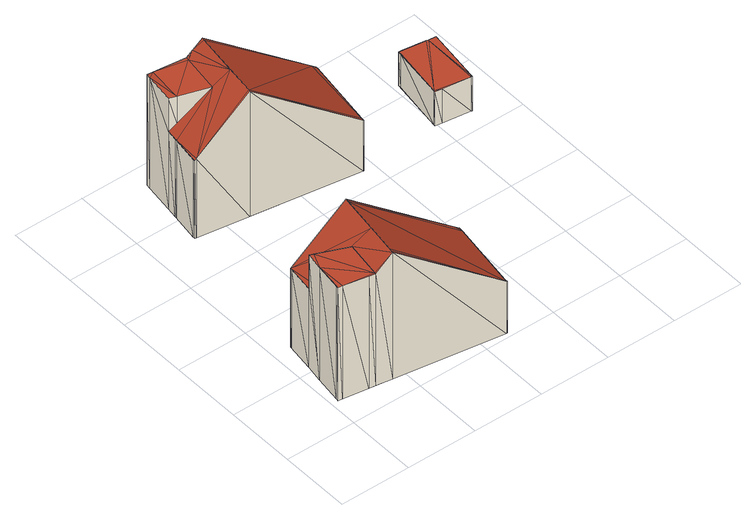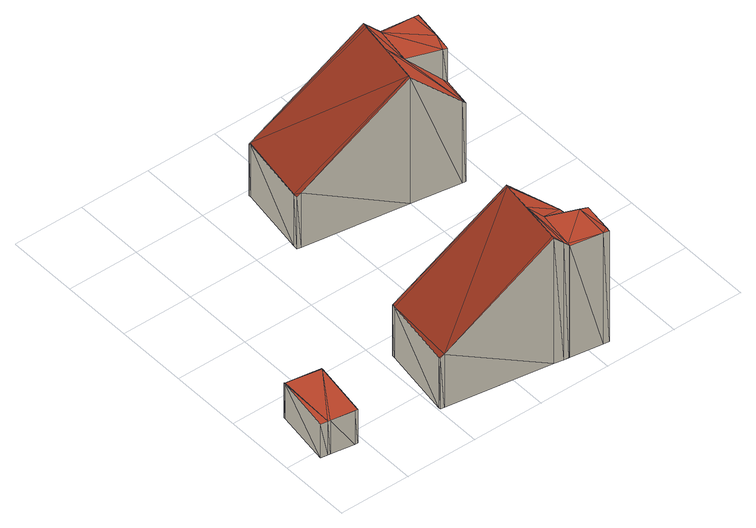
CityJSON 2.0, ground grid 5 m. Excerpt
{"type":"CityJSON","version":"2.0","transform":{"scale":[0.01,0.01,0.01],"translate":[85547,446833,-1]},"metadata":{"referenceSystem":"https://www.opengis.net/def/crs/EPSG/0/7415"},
"CityObjects":{
"building1":{"type":"Building","attributes":{"dak_type":"slanted","data_area":53.08,"data_coverage":0.86,"geconstateerd":false,"gid":11568535,"h_dak_50p":7.52,"h_dak_70p":8.55,"h_dak_max":9.96,"h_dak_min":3.84,"h_maaiveld":-0.277,"kas_warenhuis":false,"lod11_replace":false,"ondergronds_type":"above ground","oorspronkelijkbouwjaar":2006,"pw_actueel":"yes","pw_bron":"ahn3","reconstructie_methode":"tudelft3d-geoflow","reconstruction_skipped":false,"rmse_lod12":2.12,"rmse_lod13":2.14,"rmse_lod22":0.0311,"rn":1,"status":"Pand in gebruik","t_run":61.61,"val3dity_codes_lod12":"[]","val3dity_codes_lod13":"[]","val3dity_codes_lod22":"[]"},"children":["building1-1"]},
"building1-1":{"type":"BuildingPart","parents":["building1"],"geometry":[{"type":"Solid","lod":"2.2","boundaries":[[[[0,1,2]],[[3,4,5]],[[5,6,7]],[[7,8,9]],[[9,10,11]],[[11,12,13]],[[13,14,15]],[[15,16,0]],[[0,2,17]],[[17,3,5]],[[5,7,9]],[[9,11,13]],[[13,15,0]],[[0,17,5]],[[5,9,13]],[[13,0,5]],[[2,18,19]],[[19,17,2]],[[10,20,21]],[[21,11,10]],[[15,22,23]],[[23,16,15]],[[16,23,24]],[[24,0,16]],[[9,25,20]],[[20,10,9]],[[0,24,26]],[[26,1,0]],[[5,27,28]],[[28,6,5]],[[6,28,29]],[[29,7,6]],[[17,19,30]],[[30,3,17]],[[8,31,25]],[[25,9,8]],[[14,32,22]],[[22,15,14]],[[33,34,35]],[[35,36,33]],[[12,37,34]],[[33,13,12]],[[12,34,33]],[[36,35,38]],[[11,21,37]],[[37,12,11]],[[4,39,27]],[[27,5,4]],[[3,30,39]],[[39,4,3]],[[1,26,18]],[[18,2,1]],[[7,29,31]],[[31,8,7]],[[40,41,38]],[[41,40,29]],[[13,33,32]],[[32,14,13]],[[27,39,30]],[[19,18,26]],[[26,24,42]],[[42,43,44]],[[45,28,27]],[[27,30,19]],[[19,26,42]],[[44,45,27]],[[27,19,42]],[[42,44,27]],[[25,31,29]],[[40,38,35]],[[35,34,37]],[[37,21,20]],[[25,29,40]],[[40,35,37]],[[37,20,25]],[[25,40,37]],[[41,29,28]],[[45,44,43]],[[43,42,24]],[[24,23,22]],[[22,32,33]],[[38,41,28]],[[28,45,43]],[[43,24,22]],[[22,33,36]],[[38,28,43]],[[22,36,38]],[[38,43,22]]]],"semantics":{"surfaces":[{"type":"GroundSurface"},{"type":"WallSurface","on_footprint_edge":true},{"type":"WallSurface","on_footprint_edge":false},{"type":"RoofSurface","solar-potential":1174409.6,"solar-potential_unit":"Wh/m^2/year"},{"type":"RoofSurface","solar-potential":1175751.63,"solar-potential_unit":"Wh/m^2/year"},{"type":"RoofSurface","solar-potential":1176794.29,"solar-potential_unit":"Wh/m^2/year"},{"type":"RoofSurface"},{"type":"RoofSurface","solar-potential":1178633.19,"solar-potential_unit":"Wh/m^2/year"},{"type":"RoofSurface","solar-potential":1175703.15,"solar-potential_unit":"Wh/m^2/year"},{"type":"RoofSurface","solar-potential":1175871.61,"solar-potential_unit":"Wh/m^2/year"},{"type":"RoofSurface","solar-potential":1178772.54,"solar-potential_unit":"Wh/m^2/year"},{"type":"RoofSurface","solar-potential":1177624.32,"solar-potential_unit":"Wh/m^2/year"},{"type":"RoofSurface","solar-potential":1177482.69,"solar-potential_unit":"Wh/m^2/year"},{"type":"RoofSurface","solar-potential":1263322.53,"solar-potential_unit":"Wh/m^2/year"},{"type":"RoofSurface","solar-potential":1263527.95,"solar-potential_unit":"Wh/m^2/year"},{"type":"RoofSurface","solar-potential":1267271.34,"solar-potential_unit":"Wh/m^2/year"},{"type":"RoofSurface","solar-potential":1263303.26,"solar-potential_unit":"Wh/m^2/year"},{"type":"RoofSurface","solar-potential":1263132.12,"solar-potential_unit":"Wh/m^2/year"},{"type":"RoofSurface","solar-potential":1263067.29,"solar-potential_unit":"Wh/m^2/year"},{"type":"RoofSurface","solar-potential":942008.3,"solar-potential_unit":"Wh/m^2/year"},{"type":"RoofSurface","solar-potential":938797.49,"solar-potential_unit":"Wh/m^2/year"},{"type":"RoofSurface","solar-potential":938282.13,"solar-potential_unit":"Wh/m^2/year"},{"type":"RoofSurface","solar-potential":938561.6,"solar-potential_unit":"Wh/m^2/year"},{"type":"RoofSurface","solar-potential":938738.67,"solar-potential_unit":"Wh/m^2/year"},{"type":"RoofSurface","solar-potential":938271.86,"solar-potential_unit":"Wh/m^2/year"},{"type":"RoofSurface","solar-potential":937986.48,"solar-potential_unit":"Wh/m^2/year"}],"values":[[0,0,0,0,0,0,0,0,0,0,0,0,0,0,0,0,1,1,1,1,1,1,1,1,1,1,1,1,1,1,1,1,1,1,1,1,1,1,2,2,1,1,1,2,1,1,1,1,1,1,1,1,1,1,2,2,1,1,3,4,5,6,7,8,9,10,11,12,6,13,14,6,15,16,17,18,19,6,6,6,6,20,6,21,22,23,24,25]]}}]},
"building2":{"type":"Building","attributes":{"dak_type":"slanted","data_area":52.32,"data_coverage":0.847,"geconstateerd":false,"gid":11568534,"h_dak_50p":7.52,"h_dak_70p":8.53,"h_dak_max":9.66,"h_dak_min":3.82,"h_maaiveld":-0.204,"kas_warenhuis":false,"lod11_replace":false,"ondergronds_type":"above ground","oorspronkelijkbouwjaar":2006,"pw_actueel":"yes","pw_bron":"ahn3","reconstructie_methode":"tudelft3d-geoflow","reconstruction_skipped":false,"rmse_lod12":2.12,"rmse_lod13":2.39,"rmse_lod22":0.0448,"rn":1,"status":"Pand in gebruik","t_run":61.12,"val3dity_codes_lod12":"[]","val3dity_codes_lod13":"[]","val3dity_codes_lod22":"[]"},"children":["building2-1"]},
"building2-1":{"type":"BuildingPart","parents":["building2"],"geometry":[{"type":"Solid","lod":"2.2","boundaries":[[[[46,47,48]],[[49,50,51]],[[52,53,54]],[[54,55,56]],[[56,57,58]],[[59,60,61]],[[61,62,63]],[[63,64,65]],[[65,46,48]],[[49,51,66]],[[66,52,54]],[[54,56,58]],[[58,59,61]],[[61,63,65]],[[65,48,49]],[[49,66,54]],[[54,58,61]],[[61,65,49]],[[49,54,61]],[[57,67,68]],[[68,58,57]],[[56,69,67]],[[67,57,56]],[[47,70,71]],[[71,48,47]],[[46,72,70]],[[70,47,46]],[[73,74,75]],[[75,62,61]],[[61,73,75]],[[62,75,76]],[[76,63,62]],[[60,77,73]],[[73,61,60]],[[50,78,79]],[[79,51,50]],[[48,71,80]],[[80,49,48]],[[63,76,81]],[[81,64,63]],[[53,82,83]],[[83,54,53]],[[51,79,84]],[[84,66,51]],[[64,81,85]],[[85,65,64]],[[86,87,74]],[[74,73,86]],[[59,88,77]],[[77,60,59]],[[55,89,69]],[[69,56,55]],[[52,90,82]],[[82,53,52]],[[54,83,89]],[[89,55,54]],[[49,80,78]],[[78,50,49]],[[58,68,88]],[[88,59,58]],[[87,86,91]],[[66,84,90]],[[90,52,66]],[[65,85,72]],[[72,46,65]],[[70,72,85]],[[91,86,73]],[[73,77,88]],[[88,68,67]],[[69,89,92]],[[93,94,95]],[[95,80,71]],[[71,70,85]],[[91,73,88]],[[88,67,69]],[[69,92,93]],[[93,95,71]],[[71,85,96]],[[91,88,69]],[[93,71,96]],[[91,69,93]],[[93,96,91]],[[94,93,92]],[[92,89,83]],[[83,82,90]],[[84,79,78]],[[78,80,95]],[[95,94,92]],[[92,83,90]],[[90,84,78]],[[78,95,92]],[[92,90,78]],[[87,91,96]],[[96,85,81]],[[81,76,75]],[[75,74,87]],[[87,96,81]],[[81,75,87]]]],"semantics":{"surfaces":[{"type":"GroundSurface"},{"type":"WallSurface","on_footprint_edge":true},{"type":"WallSurface","on_footprint_edge":false},{"type":"RoofSurface"},{"type":"RoofSurface","solar-potential":942772.65,"solar-potential_unit":"Wh/m^2/year"},{"type":"RoofSurface","solar-potential":946212.68,"solar-potential_unit":"Wh/m^2/year"},{"type":"RoofSurface","solar-potential":945121.07,"solar-potential_unit":"Wh/m^2/year"},{"type":"RoofSurface","solar-potential":944298.37,"solar-potential_unit":"Wh/m^2/year"},{"type":"RoofSurface","solar-potential":945777.91,"solar-potential_unit":"Wh/m^2/year"},{"type":"RoofSurface","solar-potential":945680.58,"solar-potential_unit":"Wh/m^2/year"},{"type":"RoofSurface","solar-potential":941509.7,"solar-potential_unit":"Wh/m^2/year"},{"type":"RoofSurface","solar-potential":945091.21,"solar-potential_unit":"Wh/m^2/year"},{"type":"RoofSurface","solar-potential":945507.7,"solar-potential_unit":"Wh/m^2/year"},{"type":"RoofSurface","solar-potential":945566.39,"solar-potential_unit":"Wh/m^2/year"},{"type":"RoofSurface","solar-potential":945487.42,"solar-potential_unit":"Wh/m^2/year"},{"type":"RoofSurface","solar-potential":1179160.61,"solar-potential_unit":"Wh/m^2/year"},{"type":"RoofSurface","solar-potential":1177539.12,"solar-potential_unit":"Wh/m^2/year"},{"type":"RoofSurface","solar-potential":1180603.03,"solar-potential_unit":"Wh/m^2/year"},{"type":"RoofSurface","solar-potential":1176832.38,"solar-potential_unit":"Wh/m^2/year"},{"type":"RoofSurface","solar-potential":1177625,"solar-potential_unit":"Wh/m^2/year"},{"type":"RoofSurface","solar-potential":1178586.39,"solar-potential_unit":"Wh/m^2/year"},{"type":"RoofSurface","solar-potential":1178732.53,"solar-potential_unit":"Wh/m^2/year"},{"type":"RoofSurface","solar-potential":1178292.17,"solar-potential_unit":"Wh/m^2/year"},{"type":"RoofSurface","solar-potential":1261619.81,"solar-potential_unit":"Wh/m^2/year"},{"type":"RoofSurface","solar-potential":1258131.31,"solar-potential_unit":"Wh/m^2/year"},{"type":"RoofSurface","solar-potential":1264465.74,"solar-potential_unit":"Wh/m^2/year"},{"type":"RoofSurface","solar-potential":1261593.53,"solar-potential_unit":"Wh/m^2/year"},{"type":"RoofSurface","solar-potential":1261855.59,"solar-potential_unit":"Wh/m^2/year"},{"type":"RoofSurface","solar-potential":1261721.52,"solar-potential_unit":"Wh/m^2/year"}],"values":[[0,0,0,0,0,0,0,0,0,0,0,0,0,0,0,0,0,0,0,1,1,1,1,1,1,1,1,1,1,1,1,1,1,1,1,1,1,1,1,1,1,1,1,1,1,1,2,2,1,1,1,1,1,1,1,1,1,1,1,1,2,1,1,1,1,3,3,3,3,4,3,5,3,6,7,8,9,10,11,12,13,14,3,15,16,17,18,3,19,20,21,22,23,24,25,26,27,28]]}}]},
"building3":{"type":"Building","attributes":{"dak_type":"horizontal","data_area":7.59,"data_coverage":0.733,"geconstateerd":false,"gid":11568532,"h_dak_50p":2.39,"h_dak_70p":2.4,"h_dak_max":2.5,"h_dak_min":2.31,"h_maaiveld":-0.285,"kas_warenhuis":false,"lod11_replace":false,"ondergronds_type":"above ground","oorspronkelijkbouwjaar":2006,"pw_actueel":"yes","pw_bron":"ahn3","reconstructie_methode":"tudelft3d-geoflow","reconstruction_skipped":false,"rmse_lod12":0.0214,"rmse_lod13":0.023,"rmse_lod22":0.0155,"rn":1,"status":"Pand in gebruik","t_run":38.03,"val3dity_codes_lod12":"[]","val3dity_codes_lod13":"[]","val3dity_codes_lod22":"[]"},"children":["building3-1"]},
"building3-1":{"type":"BuildingPart","parents":["building3"],"geometry":[{"type":"Solid","lod":"2.2","boundaries":[[[[97,98,99]],[[100,101,102]],[[103,104,105]],[[105,106,107]],[[107,108,97]],[[97,99,100]],[[100,102,103]],[[103,105,107]],[[107,97,100]],[[100,103,107]],[[99,109,110]],[[110,100,99]],[[100,110,111]],[[111,101,100]],[[101,111,112]],[[112,102,101]],[[102,112,113]],[[113,103,102]],[[97,114,115]],[[115,98,97]],[[103,113,116]],[[116,104,103]],[[104,116,117]],[[117,105,104]],[[105,117,118]],[[118,106,105]],[[108,119,114]],[[114,97,108]],[[106,118,120]],[[120,107,106]],[[107,120,119]],[[119,108,107]],[[98,115,109]],[[109,99,98]],[[114,119,120]],[[120,118,117]],[[117,116,113]],[[112,111,110]],[[110,109,115]],[[114,120,117]],[[117,113,112]],[[112,110,115]],[[115,114,117]],[[117,112,115]]]],"semantics":{"surfaces":[{"type":"GroundSurface"},{"type":"WallSurface","on_footprint_edge":true},{"type":"RoofSurface"},{"type":"RoofSurface","solar-potential":1249312.24,"solar-potential_unit":"Wh/m^2/year"},{"type":"RoofSurface","solar-potential":1255527.6,"solar-potential_unit":"Wh/m^2/year"},{"type":"RoofSurface","solar-potential":1247896.01,"solar-potential_unit":"Wh/m^2/year"},{"type":"RoofSurface","solar-potential":1247795.4,"solar-potential_unit":"Wh/m^2/year"},{"type":"RoofSurface","solar-potential":1248787.64,"solar-potential_unit":"Wh/m^2/year"},{"type":"RoofSurface","solar-potential":1247789.17,"solar-potential_unit":"Wh/m^2/year"},{"type":"RoofSurface","solar-potential":1248647.85,"solar-potential_unit":"Wh/m^2/year"},{"type":"RoofSurface","solar-potential":1247994.49,"solar-potential_unit":"Wh/m^2/year"}],"values":[[0,0,0,0,0,0,0,0,0,0,1,1,1,1,1,1,1,1,1,1,1,1,1,1,1,1,1,1,1,1,1,1,1,1,2,2,3,4,5,6,7,8,9,10]]}}]}
},
"vertices":[
[499,685,72],[1229,574,72],[1258,569,72],[1182,53,72],[1180,35,72],[1174,36,72],[417,151,72],[302,169,72],[255,176,72],[79,203,72],[49,207,72],[52,224,72],[79,413,72],[98,537,72],[126,730,72],[128,742,72],[151,738,72],[1254,539,72],[1258,569,478],[1254,539,478],[49,207,961],[52,224,961],[128,742,691],[151,738,714],[499,685,1063],[79,203,960],[1229,574,500],[1174,36,482],[417,151,1066],[302,169,951],[1182,53,478],[255,176,953],[126,730,691],[98,537,693],[98,537,959],[124,527,958],[124,527,721],[79,413,960],[344,442,949],[1180,35,478],[303,179,951],[303,179,950],[496,667,1063],[455,398,1065],[423,188,1066],[420,169,1066],
[630,2304,80],[633,2303,80],[668,2298,80],[732,2288,80],[1467,2176,80],[1494,2172,80],[1418,1658,80],[1415,1638,80],[1412,1638,80],[654,1754,80],[297,1808,80],[285,1810,80],[286,1823,80],[315,2016,80],[317,2031,80],[328,2107,80],[358,2310,80],[363,2344,80],[403,2338,80],[627,2304,80],[1492,2159,80],[285,1810,690],[286,1823,690],[297,1808,703],[633,2303,965],[668,2298,1000],[630,2304,962],[328,2107,691],[328,2107,950],[358,2310,950],[363,2344,950],[317,2031,691],[1467,2176,499],[1494,2172,478],[732,2288,1065],[403,2338,952],[1415,1638,478],[1412,1638,481],[1492,2159,478],[627,2304,959],[377,2089,742],[377,2089,951],[315,2016,691],[654,1754,1065],[1418,1658,478],[584,2013,958],[657,1769,1065],[687,1975,1065],[688,1987,1065],[729,2267,1065],[624,2282,959],
[2229,2060,72],[2243,2058,72],[2296,2050,72],[2239,1660,72],[2237,1646,72],[2231,1647,72],[2037,1675,72],[1986,1683,72],[1987,1691,72],[2042,2065,72],[2045,2088,72],[2065,2085,72],[2296,2050,338],[2239,1660,343],[2237,1646,343],[2231,1647,343],[2037,1675,341],[2229,2060,337],[2243,2058,337],[1986,1683,341],[1987,1691,341],[2042,2065,336],[2065,2085,336],[2045,2088,336]
]}
